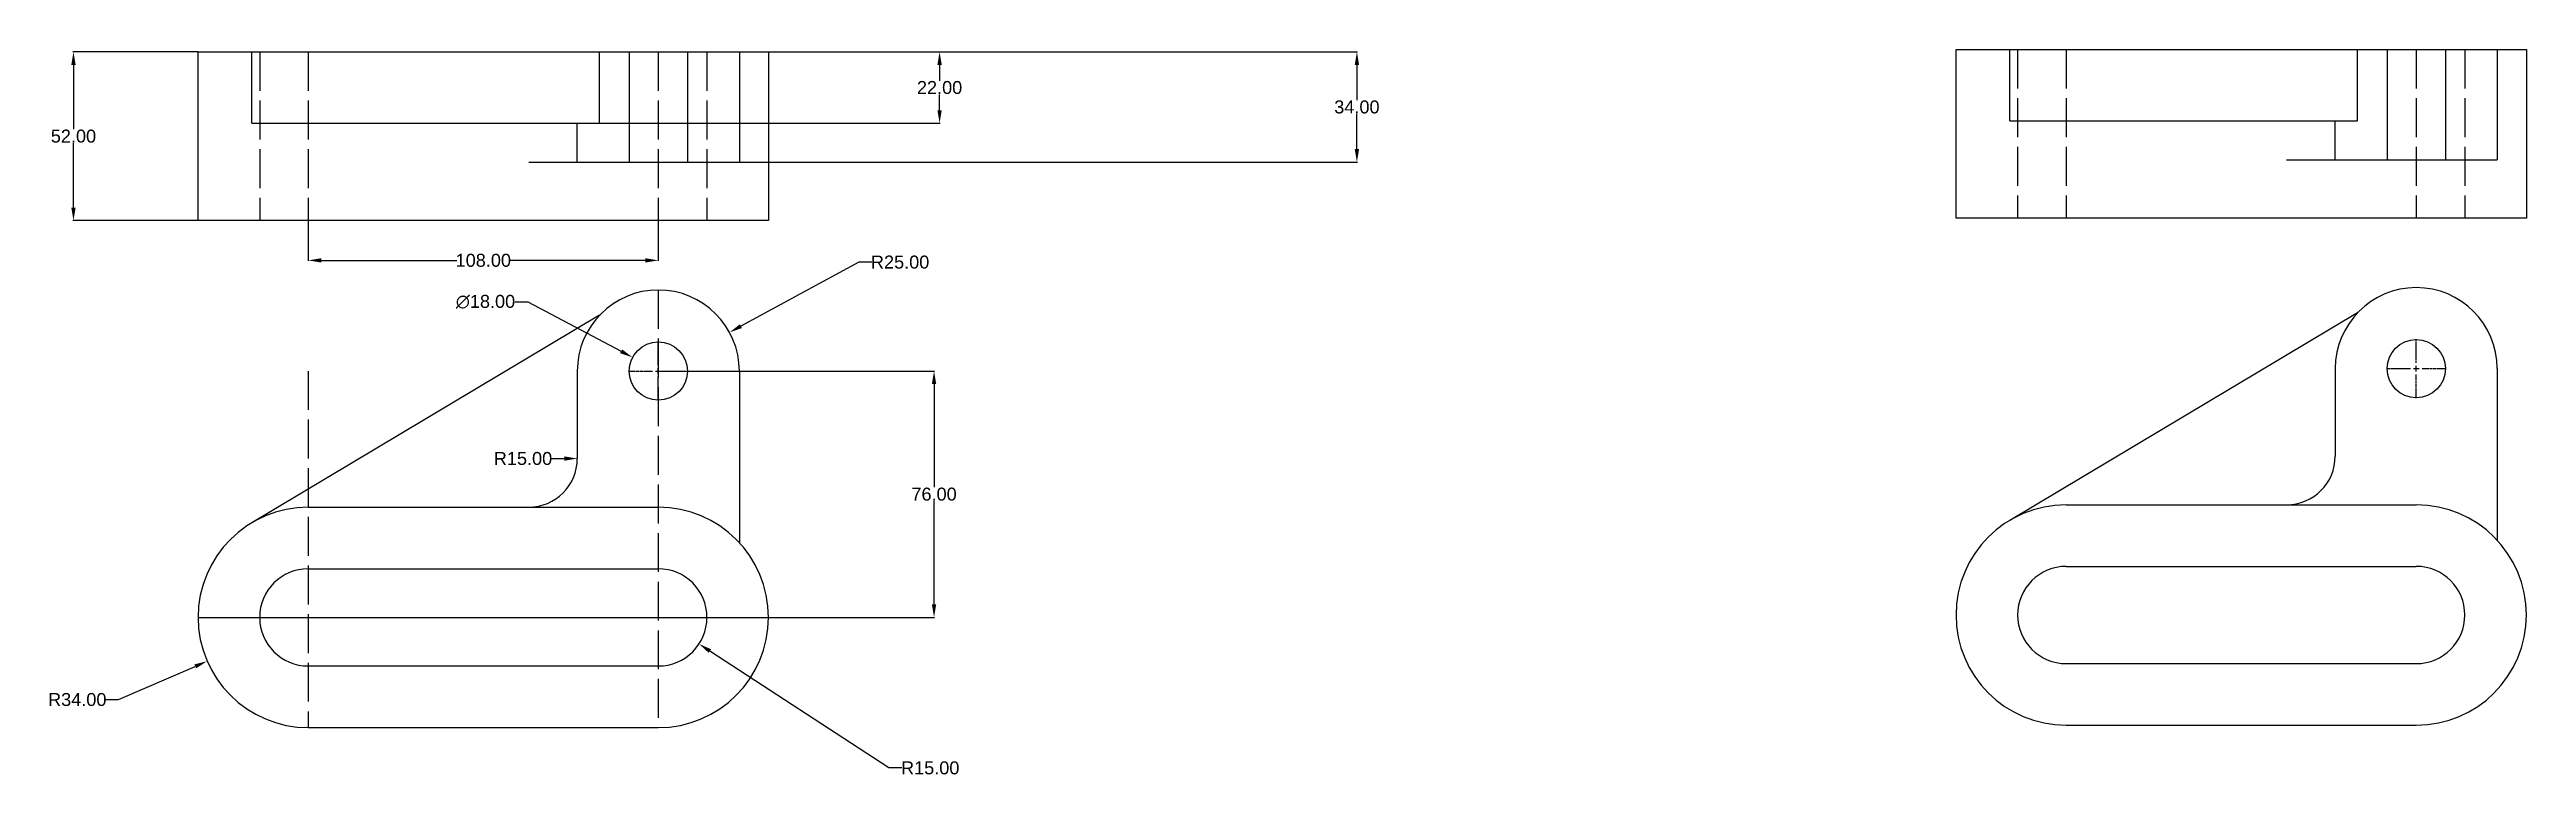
# Model space of a CAD drawing. Header units: millimetres. Extents: x 1969 to 2733, y 1138 to 1363.
import ezdxf

# ---------------------------------------------------------------- set-up
doc = ezdxf.new("R2010")
doc.units = ezdxf.units.MM
doc.header["$MEASUREMENT"] = 0
doc.linetypes.add('ACAD_ISO02W100', pattern=[15, 12, -3])
doc.linetypes.add('CENTER2', pattern=[1.125, 0.75, -0.125, 0.125, -0.125])
doc.styles.get("Standard").update_dxf_attribs({"font": 'arial.ttf'})
doc.dimstyles.get("Standard").update_dxf_attribs({"dimtxt": 4, "dimasz": 4, "dimexe": 0.18, "dimexo": 0.0625, "dimgap": 0.09, "dimtad": 0, "dimtih": 1, "dimtoh": 1, "dimzin": 0, "dimdsep": 46, "dimtxsty": 'Standard', "dimcen": 0.09, "dimadec": 0, "dimazin": 0, "dimtfac": 1, "dimtofl": 0, "dimtmove": 0, "dimatfit": 3, "dimfxl": 1, "dimtolj": 1, "dimtzin": 0, "dimarcsym": 0})

# ---------------------------------------------------------------- blocks, each defined once
blk = doc.blocks.new('*U2')
at = {"color": 0, "linetype": 'CENTER2', "transparency": 16777216}
for p, q in [((0, 1.8), (0, 9.12)), ((-9.12, 0), (-1.8, 0)), ((1.8, 0), (9.12, 0)), ((0, -9.12), (0, -1.8))]:
    blk.add_line(p, q, dxfattribs=at)
at = {"color": 0, "linetype": 'Continuous', "transparency": 16777216}
for p, q in [((-0.9, 0), (0.9, 0)), ((0, -0.9), (0, 0.9))]:
    blk.add_line(p, q, dxfattribs=at)
blk = doc.blocks.new('*U6')
at = {"color": 0, "linetype": 'CENTER2', "transparency": 16777216}
for p, q in [((0, 1.8), (0, 9.12)), ((-9.12, 0), (-1.8, 0)), ((1.8, 0), (9.12, 0)), ((0, -9.12), (0, -1.8))]:
    blk.add_line(p, q, dxfattribs=at)
at = {"color": 0, "linetype": 'Continuous', "transparency": 16777216}
for p, q in [((-0.9, 0), (0.9, 0)), ((0, -0.9), (0, 0.9))]:
    blk.add_line(p, q, dxfattribs=at)
blk = doc.blocks.new('*D8')
at = {"color": 0, "linetype": 'ByBlock', "lineweight": -2, "transparency": 16777216}
for p, q in [((2014.35, 1362), (1975.78, 1362)), ((1975.96, 1358), (1975.96, 1338.13)), ((1975.96, 1314), (1975.96, 1333.87)), ((2014.35, 1310), (1975.78, 1310))]:
    blk.add_line(p, q, dxfattribs=at)
at = {"color": 0, "linetype": 'ByBlock', "transparency": 16777216}
for points in [[(1975.29, 1358), (1976.63, 1358), (1975.96, 1362)], [(1975.29, 1314), (1976.63, 1314), (1975.96, 1310)]]:
    blk.add_solid(points, dxfattribs=at)
at = {"layer": 'Defpoints', "color": 0, "linetype": 'ByBlock', "transparency": 16777216}
for p in [(2014.41, 1362), (1975.96, 1310), (2014.41, 1310)]:
    blk.add_point(p, dxfattribs=at)
at = {"color": 0, "linetype": 'ByBlock', "transparency": 16777216, "insert": (1975.96, 1336), "char_height": 4, "attachment_point": 5}
blk.add_mtext('\\A1;52.00', dxfattribs=at)
blk = doc.blocks.new('*D9')
at = {"color": 0, "linetype": 'ByBlock', "lineweight": -2, "transparency": 16777216}
for p, q in [((2092.12, 1362), (2243.37, 1362)), ((2243.19, 1358), (2243.19, 1353.13)), ((2243.19, 1344), (2243.19, 1348.87)), ((2084.69, 1340), (2243.37, 1340))]:
    blk.add_line(p, q, dxfattribs=at)
at = {"color": 0, "linetype": 'ByBlock', "transparency": 16777216}
for points in [[(2242.52, 1358), (2243.86, 1358), (2243.19, 1362)], [(2242.52, 1344), (2243.86, 1344), (2243.19, 1340)]]:
    blk.add_solid(points, dxfattribs=at)
at = {"layer": 'Defpoints', "color": 0, "linetype": 'ByBlock', "transparency": 16777216}
for p in [(2092.05, 1362), (2084.63, 1340), (2243.19, 1340)]:
    blk.add_point(p, dxfattribs=at)
at = {"color": 0, "linetype": 'ByBlock', "transparency": 16777216, "insert": (2243.19, 1351), "char_height": 4, "attachment_point": 5}
blk.add_mtext('\\A1;22.00', dxfattribs=at)
blk = doc.blocks.new('*D10')
at = {"color": 0, "linetype": 'ByBlock', "lineweight": -2, "transparency": 16777216}
for p, q in [((2181.47, 1362), (2372.13, 1362)), ((2371.95, 1358), (2371.95, 1347.13)), ((2371.95, 1332), (2371.95, 1342.87)), ((2181.47, 1328), (2372.13, 1328))]:
    blk.add_line(p, q, dxfattribs=at)
at = {"color": 0, "linetype": 'ByBlock', "transparency": 16777216}
for points in [[(2371.28, 1358), (2372.62, 1358), (2371.95, 1362)], [(2371.28, 1332), (2372.62, 1332), (2371.95, 1328)]]:
    blk.add_solid(points, dxfattribs=at)
at = {"layer": 'Defpoints', "color": 0, "linetype": 'ByBlock', "transparency": 16777216}
for p in [(2181.41, 1362), (2181.41, 1328), (2371.95, 1328)]:
    blk.add_point(p, dxfattribs=at)
at = {"color": 0, "linetype": 'ByBlock', "transparency": 16777216, "insert": (2371.95, 1345), "char_height": 4, "attachment_point": 5}
blk.add_mtext('\\A1;34.00', dxfattribs=at)
blk = doc.blocks.new('*D11')
at = {"color": 0, "linetype": 'ByBlock', "lineweight": -2, "transparency": 16777216}
for p, q in [((2048.41, 1309.94), (2048.41, 1297.51)), ((2156.41, 1309.94), (2156.41, 1297.51)), ((2052.41, 1297.69), (2094.21, 1297.69)), ((2152.41, 1297.69), (2110.61, 1297.69))]:
    blk.add_line(p, q, dxfattribs=at)
at = {"color": 0, "linetype": 'ByBlock', "transparency": 16777216}
for points in [[(2052.41, 1298.35), (2052.41, 1297.02), (2048.41, 1297.69)], [(2152.41, 1298.35), (2152.41, 1297.02), (2156.41, 1297.69)]]:
    blk.add_solid(points, dxfattribs=at)
at = {"layer": 'Defpoints', "color": 0, "linetype": 'ByBlock', "transparency": 16777216}
for p in [(2048.41, 1310), (2156.41, 1310), (2156.41, 1297.69)]:
    blk.add_point(p, dxfattribs=at)
at = {"color": 0, "linetype": 'ByBlock', "transparency": 16777216, "insert": (2102.41, 1297.69), "char_height": 4, "attachment_point": 5}
blk.add_mtext('\\A1;108.00', dxfattribs=at)
blk = doc.blocks.new('*D12')
at = {"color": 0, "linetype": 'ByBlock', "lineweight": -2, "transparency": 16777216}
for p, q in [((2156.47, 1263.55), (2241.66, 1263.55)), ((2241.48, 1259.55), (2241.48, 1227.68)), ((2241.48, 1191.55), (2241.48, 1223.41)), ((2156.47, 1187.55), (2241.66, 1187.55))]:
    blk.add_line(p, q, dxfattribs=at)
at = {"color": 0, "linetype": 'ByBlock', "transparency": 16777216}
for points in [[(2240.82, 1259.55), (2242.15, 1259.55), (2241.48, 1263.55)], [(2240.82, 1191.55), (2242.15, 1191.55), (2241.48, 1187.55)]]:
    blk.add_solid(points, dxfattribs=at)
at = {"layer": 'Defpoints', "color": 0, "linetype": 'ByBlock', "transparency": 16777216}
for p in [(2156.41, 1263.55), (2156.41, 1187.55), (2241.48, 1187.55)]:
    blk.add_point(p, dxfattribs=at)
at = {"color": 0, "linetype": 'ByBlock', "transparency": 16777216, "insert": (2241.48, 1225.55), "char_height": 4, "attachment_point": 5}
blk.add_mtext('\\A1;76.00', dxfattribs=at)
blk = doc.blocks.new('*D13')
at = {"color": 0, "linetype": 'ByBlock', "lineweight": -2, "transparency": 16777216}
for p, q in [((2156.32, 1187.55), (2156.5, 1187.55)), ((2156.41, 1187.46), (2156.41, 1187.64)), ((2227.55, 1141.09), (2172.32, 1177.16)), ((2231.55, 1141.09), (2227.55, 1141.09))]:
    blk.add_line(p, q, dxfattribs=at)
at = {"color": 0, "linetype": 'ByBlock', "transparency": 16777216}
blk.add_solid([(2172.68, 1177.72), (2171.95, 1176.6), (2168.97, 1179.34)], dxfattribs=at)
at = {"layer": 'Defpoints', "color": 0, "linetype": 'ByBlock', "transparency": 16777216}
for p in [(2156.41, 1187.55), (2168.97, 1179.34)]:
    blk.add_point(p, dxfattribs=at)
at = {"color": 0, "linetype": 'ByBlock', "transparency": 16777216, "insert": (2240.3, 1141.09), "char_height": 4, "attachment_point": 5}
blk.add_mtext('\\A1;R15.00', dxfattribs=at)
blk = doc.blocks.new('*D14')
at = {"color": 0, "linetype": 'ByBlock', "lineweight": -2, "transparency": 16777216}
for p, q in [((2048.32, 1187.55), (2048.5, 1187.55)), ((2048.41, 1187.46), (2048.41, 1187.64)), ((1989.87, 1162.18), (2013.54, 1172.44)), ((1985.87, 1162.18), (1989.87, 1162.18))]:
    blk.add_line(p, q, dxfattribs=at)
at = {"color": 0, "linetype": 'ByBlock', "transparency": 16777216}
blk.add_solid([(2013.28, 1173.05), (2013.81, 1171.82), (2017.21, 1174.03)], dxfattribs=at)
at = {"layer": 'Defpoints', "color": 0, "linetype": 'ByBlock', "transparency": 16777216}
for p in [(2048.41, 1187.55), (2017.21, 1174.03)]:
    blk.add_point(p, dxfattribs=at)
at = {"color": 0, "linetype": 'ByBlock', "transparency": 16777216, "insert": (1977.13, 1162.18), "char_height": 4, "attachment_point": 5}
blk.add_mtext('\\A1;R34.00', dxfattribs=at)
blk = doc.blocks.new('*D15')
at = {"color": 0, "linetype": 'ByBlock', "lineweight": -2, "transparency": 16777216}
for p, q in [((2218.27, 1297.14), (2181.89, 1277.39)), ((2222.27, 1297.14), (2218.27, 1297.14)), ((2156.32, 1263.55), (2156.5, 1263.55)), ((2156.41, 1263.46), (2156.41, 1263.64))]:
    blk.add_line(p, q, dxfattribs=at)
at = {"color": 0, "linetype": 'ByBlock', "transparency": 16777216}
blk.add_solid([(2181.58, 1277.97), (2182.21, 1276.8), (2178.38, 1275.48)], dxfattribs=at)
at = {"layer": 'Defpoints', "color": 0, "linetype": 'ByBlock', "transparency": 16777216}
for p in [(2178.38, 1275.48), (2156.41, 1263.55)]:
    blk.add_point(p, dxfattribs=at)
at = {"color": 0, "linetype": 'ByBlock', "transparency": 16777216, "insert": (2231.01, 1297.14), "char_height": 4, "attachment_point": 5}
blk.add_mtext('\\A1;R25.00', dxfattribs=at)
blk = doc.blocks.new('*D16')
at = {"color": 0, "linetype": 'ByBlock', "lineweight": -2, "transparency": 16777216}
blk.add_line((2123.41, 1236.55), (2127.41, 1236.55), dxfattribs=at)
blk.add_arc((2116.41, 1236.55), 15, 0.23873, 0.68755, dxfattribs=at)
at = {"color": 0, "linetype": 'ByBlock', "transparency": 16777216}
blk.add_solid([(2127.41, 1237.21), (2127.41, 1235.88), (2131.41, 1236.55)], dxfattribs=at)
at = {"layer": 'Defpoints', "color": 0, "linetype": 'ByBlock', "transparency": 16777216}
for p in [(2116.41, 1236.55), (2131.41, 1236.55)]:
    blk.add_point(p, dxfattribs=at)
at = {"color": 0, "linetype": 'ByBlock', "transparency": 16777216, "insert": (2114.66, 1236.55), "char_height": 4, "attachment_point": 5}
blk.add_mtext('\\A1;R15.00', dxfattribs=at)
blk = doc.blocks.new('*D17')
at = {"color": 0, "linetype": 'ByBlock', "lineweight": -2, "transparency": 16777216}
for p, q in [((2112.1, 1284.91), (2116.1, 1284.91)), ((2116.1, 1284.91), (2144.92, 1269.63)), ((2156.32, 1263.55), (2156.5, 1263.55)), ((2156.41, 1263.46), (2156.41, 1263.64))]:
    blk.add_line(p, q, dxfattribs=at)
at = {"color": 0, "linetype": 'ByBlock', "transparency": 16777216}
blk.add_solid([(2145.24, 1270.22), (2144.61, 1269.04), (2148.46, 1267.76)], dxfattribs=at)
at = {"layer": 'Defpoints', "color": 0, "linetype": 'ByBlock', "transparency": 16777216}
for p in [(2148.46, 1267.76), (2164.36, 1259.33)]:
    blk.add_point(p, dxfattribs=at)
at = {"color": 0, "linetype": 'ByBlock', "transparency": 16777216, "insert": (2103.09, 1284.91), "char_height": 4, "attachment_point": 5}
blk.add_mtext('\\A1;∅18.00', dxfattribs=at)

msp = doc.modelspace()

# ---------------------------------------------------------------- linework, layer by layer
for p, q in [((2014.411, 1361.999), (2190.411, 1361.999)), ((2014.411, 1309.999), (2014.411, 1361.999)), ((2030.991, 1339.999), (2030.991, 1361.999)), ((2138.268, 1339.999), (2138.268, 1361.999)), ((2147.411, 1361.999), (2147.411, 1327.999)), ((2165.411, 1361.999), (2165.411, 1327.999)), ((2181.411, 1361.999), (2181.411, 1327.999)), ((2190.411, 1361.999), (2190.411, 1309.999)), ((2556.8, 1362.736), (2732.8, 1362.736)), ((2556.8, 1310.736), (2556.8, 1362.736)), ((2573.38, 1340.736), (2573.38, 1362.736)), ((2680.657, 1340.736), (2680.657, 1362.736)), ((2689.8, 1362.736), (2689.8, 1328.736)), ((2707.8, 1362.736), (2707.8, 1328.736)), ((2723.8, 1362.736), (2723.8, 1328.736)), ((2732.8, 1362.736), (2732.8, 1310.736)), ((2030.991, 1339.999), (2138.268, 1339.999)), ((2131.411, 1327.999), (2131.411, 1339.999)), ((2573.38, 1340.736), (2680.657, 1340.736)), ((2673.8, 1328.736), (2673.8, 1340.736)), ((2116.411, 1327.999), (2181.411, 1327.999)), ((2658.8, 1328.736), (2723.8, 1328.736)), ((2190.411, 1309.999), (2014.411, 1309.999)), ((2732.8, 1310.736), (2556.8, 1310.736)), ((2138.268, 1280.746), (2030.991, 1216.744)), ((2680.657, 1281.484), (2573.38, 1217.482)), ((2131.411, 1263.546), (2131.411, 1236.546)), ((2181.411, 1263.546), (2181.411, 1210.589)), ((2673.8, 1264.283), (2673.8, 1237.283)), ((2723.8, 1264.283), (2723.8, 1211.327)), ((2048.411, 1221.546), (2156.411, 1221.546)), ((2590.8, 1222.283), (2698.8, 1222.283)), ((2048.411, 1202.546), (2156.411, 1202.546)), ((2590.8, 1203.283), (2698.8, 1203.283)), ((2014.411, 1187.546), (2190.411, 1187.546)), ((2048.411, 1172.546), (2156.411, 1172.546)), ((2590.8, 1173.283), (2698.8, 1173.283)), ((2590.8, 1154.283), (2698.8, 1154.283)), ((2048.411, 1153.546), (2156.411, 1153.546))]:
    msp.add_line(p, q)
at = {"linetype": 'ACAD_ISO02W100'}
for p, q in [((2033.411, 1361.999), (2033.411, 1309.999)), ((2048.411, 1361.999), (2048.411, 1309.999)), ((2156.411, 1361.999), (2156.411, 1309.999)), ((2171.411, 1361.999), (2171.411, 1309.999)), ((2575.8, 1362.736), (2575.8, 1310.736)), ((2590.8, 1362.736), (2590.8, 1310.736)), ((2698.8, 1362.736), (2698.8, 1310.736)), ((2713.8, 1362.736), (2713.8, 1310.736)), ((2156.411, 1288.546), (2156.411, 1153.546)), ((2048.411, 1263.546), (2048.411, 1153.546))]:
    msp.add_line(p, q, dxfattribs=at)
for centre in [(2156.411, 1263.546), (2698.8, 1264.283)]:
    msp.add_circle(centre, 9)
for centre, radius, start, end in [((2156.411, 1263.546), 25, 0, 180), ((2698.8, 1264.283), 25, 0, 180), ((2116.411, 1236.546), 15, 270, 0), ((2658.8, 1237.283), 15, 270, 0), ((2048.411, 1187.546), 34, 90, 270), ((2156.411, 1187.546), 34, 270, 90), ((2590.8, 1188.283), 34, 90, 270), ((2698.8, 1188.283), 34, 270, 90), ((2048.411, 1187.546), 15, 90, 270), ((2156.411, 1187.546), 15, 270, 90), ((2590.8, 1188.283), 15, 90, 270), ((2698.8, 1188.283), 15, 270, 90)]:
    msp.add_arc(centre, radius, start, end)

# ---------------------------------------------------------------- block references
at = {"linetype": 'CENTER2'}
for name, p in [('*U2', (2156.411, 1263.546)), ('*U6', (2698.8, 1264.283))]:
    msp.add_blockref(name, p, dxfattribs=at)

# ---------------------------------------------------------------- dimensions: what is measured, and where the dimension line sits
at = {"linetype": 'ByBlock'}
for base, p1, p2, picture, middle in [((1975.96, 1309.999), (2014.411, 1361.999), (2014.411, 1309.999), '*D8', (1975.96, 1335.999)), ((2243.19, 1339.999), (2092.055, 1361.999), (2084.63, 1339.999), '*D9', (2243.19, 1350.999)), ((2371.95, 1327.999), (2181.411, 1361.999), (2181.411, 1327.999), '*D10', (2371.95, 1344.999)), ((2241.484, 1187.546), (2156.411, 1263.546), (2156.411, 1187.546), '*D12', (2241.484, 1225.546))]:
    dim = msp.add_linear_dim(base=base, p1=p1, p2=p2, angle=90, dimstyle='Standard', dxfattribs=at)
    dim.commit()
    dim.dimension.update_dxf_attribs({"geometry": picture, "text_midpoint": middle})
dim = msp.add_linear_dim(base=(2156.411, 1297.685), p1=(2048.411, 1309.999), p2=(2156.411, 1309.999), dimstyle='Standard', dxfattribs=at)
dim.commit()
dim.dimension.update_dxf_attribs({"geometry": '*D11', "text_midpoint": (2102.411, 1297.685)})
for center, mpoint, picture, middle in [((2156.411, 1263.546), (2178.38, 1275.478), '*D15', (2231.012, 1297.14)), ((2116.411, 1236.546), (2131.411, 1236.546), '*D16', (2114.664, 1236.546)), ((2048.411, 1187.546), (2017.214, 1174.026), '*D14', (1977.128, 1162.178)), ((2156.411, 1187.546), (2168.97, 1179.344), '*D13', (2240.299, 1141.09))]:
    dim = msp.add_radius_dim(center=center, mpoint=mpoint, dimstyle='Standard', dxfattribs=at)
    dim.commit()
    dim.dimension.update_dxf_attribs({"geometry": picture, "text_midpoint": middle, "dimtype": 164})
dim = msp.add_diameter_dim_2p(p1=(2164.363, 1259.331), p2=(2148.458, 1267.76), dimstyle='Standard', dxfattribs=at)
dim.commit()
dim.dimension.update_dxf_attribs({"geometry": '*D17', "text_midpoint": (2103.093, 1284.909), "dimtype": 163})

doc.saveas('drawing.dxf')
